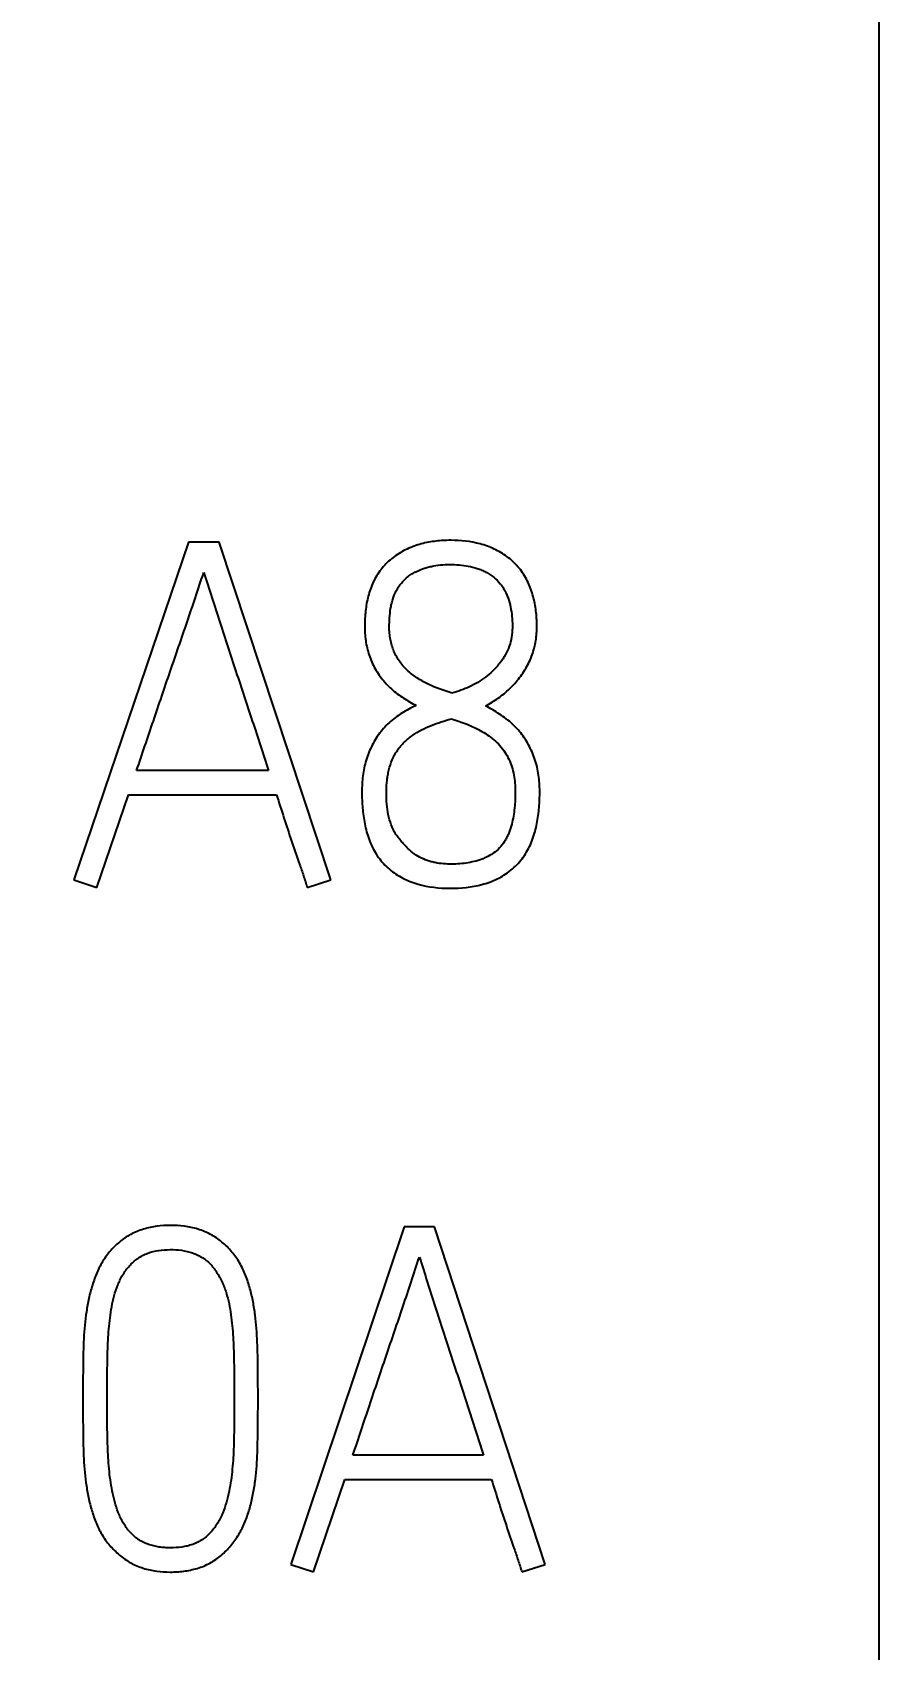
# Model space of a CAD drawing. Extents: x 0 to 420, y 0 to 297.
# Drawn here: x 153.78 to 157.73, y 170.03 to 177.59 of the extents above; entities that cross this region are included whole.
import ezdxf

# ---------------------------------------------------------------- set-up
doc = ezdxf.new("R2010")
doc.units = 0
doc.header["$LTSCALE"] = 23.1
for name, color, linetype in [('10000_FRONT', 7, 'CONTINUOUS'), ('10100_DIM_FRONT', 7, 'CONTINUOUS'), ('10500_FRONT_LABELING', 7, 'CONTINUOUS')]:
    doc.layers.add(name, color=color, linetype=linetype)
doc.styles.get("Standard").update_dxf_attribs({"font": 'txt', "width": 0.8})
doc.dimstyles.new('DIMSTYLE_1', dxfattribs={"dimtxt": 3.5, "dimasz": 3.5, "dimexe": 0.18, "dimexo": 0.0625, "dimgap": 0.09, "dimtad": 1, "dimtxsty": 'STANDARD', "dimcen": 0.09, "dimazin": 3, "dimtp": 0.05, "dimtm": 0.05, "dimtfac": 1, "dimtofl": 0, "dimtmove": 0, "dimatfit": 3, "dimtolj": 1})

# ---------------------------------------------------------------- blocks, each defined once
blk = doc.blocks.new('*D0')
at = {"layer": '10100_DIM_FRONT', "linetype": 'CONTINUOUS'}
for p, q in [((86.234459, 191.103546), (86.234459, 133.159676)), ((157.734459, 151.590953), (157.734459, 133.159676)), ((86.234459, 135.159676), (121.984459, 135.159676)), ((157.734459, 135.159676), (121.984459, 135.159676))]:
    blk.add_line(p, q, dxfattribs=at)
for points in [[(89.734459, 135.659676), (86.234459, 135.159676), (89.734459, 134.659676)], [(154.234459, 134.659676), (157.734459, 135.159676), (154.234459, 135.659676)]]:
    blk.add_solid(points, dxfattribs=at)
at = {"layer": '10100_DIM_FRONT', "linetype": 'CONTINUOUS', "width": 0.660714}
blk.add_text('71,5', height=3.5, dxfattribs=at).set_placement((118.540643, 136.034676))

msp = doc.modelspace()

# ---------------------------------------------------------------- linework, layer by layer
at = {"layer": '10000_FRONT', "color": 7, "linetype": 'CONTINUOUS'}
msp.add_line((157.7345, 236.1045), (157.7345, 146.1045), dxfattribs=at)
at = {"layer": '10500_FRONT_LABELING', "color": 7, "linetype": 'CONTINUOUS'}
for p, q in [((154.5064, 175.2068), (153.9707, 173.629)), ((154.6498, 175.2068), (154.5064, 175.2068)), ((155.1721, 173.629), (154.6498, 175.2068)), ((154.8807, 174.1394), (154.2643, 174.1394)), ((154.0783, 173.5935), (154.2262, 174.0262)), ((154.2262, 174.0262), (154.9188, 174.0262)), ((153.9707, 173.629), (154.0783, 173.5935)), ((155.0622, 173.5935), (155.1721, 173.629)), ((155.5155, 172.0068), (154.9851, 170.429)), ((155.6575, 172.0068), (155.5155, 172.0068)), ((156.1745, 170.429), (155.6575, 172.0068)), ((154.0131, 171.2145), (154.0131, 171.1901)), ((154.1263, 171.1901), (154.1263, 171.2145)), ((154.721, 171.2145), (154.721, 171.1901)), ((154.832, 171.1901), (154.832, 171.2145)), ((155.8861, 170.9394), (155.2758, 170.9394)), ((155.0916, 170.3935), (155.2381, 170.8262)), ((155.2381, 170.8262), (155.9238, 170.8262)), ((154.9851, 170.429), (155.0916, 170.3935)), ((156.0658, 170.3935), (156.1745, 170.429))]:
    msp.add_line(p, q, dxfattribs=at)
for points, knots in [([(155.896, 174.4412), (155.9167, 174.4521), (155.9364, 174.4643), (155.974, 174.4911), (155.9918, 174.5058), (156.017, 174.5299), (156.0252, 174.5383), (156.0407, 174.5557), (156.0481, 174.5646), (156.0691, 174.5922), (156.0816, 174.6116), (156.0979, 174.6424), (156.1029, 174.6531), (156.1119, 174.6745), (156.1199, 174.6962), (156.1256, 174.7185), (156.1303, 174.741), (156.132, 174.7524), (156.1345, 174.7755), (156.1353, 174.7871), (156.136, 174.8104), (156.136, 174.822), (156.135, 174.8567), (156.1329, 174.8797), (156.1257, 174.9252), (156.1207, 174.9478), (156.1069, 174.9926), (156.0983, 175.0141), (156.0818, 175.0447), (156.0758, 175.0547), (156.0625, 175.0739), (156.0553, 175.0832), (156.0325, 175.1096), (156.0155, 175.1252), (155.9873, 175.1461), (155.9775, 175.1526), (155.9574, 175.1645), (155.9472, 175.1699), (155.9261, 175.1798), (155.9154, 175.1842), (155.8934, 175.1922), (155.8822, 175.1957), (155.8259, 175.2109), (155.7799, 175.2156), (155.7215, 175.2156), (155.7098, 175.2154), (155.6866, 175.2141), (155.6751, 175.2131), (155.6407, 175.2091), (155.618, 175.2049), (155.5845, 175.1958), (155.5734, 175.1924), (155.5514, 175.1844), (155.5405, 175.1799), (155.5089, 175.1651), (155.4888, 175.1535), (155.4606, 175.1328), (155.4514, 175.1253), (155.4342, 175.1096), (155.418, 175.093), (155.4037, 175.0748), (155.3904, 175.0558), (155.3843, 175.0458), (155.3676, 175.0148), (155.3589, 174.9932), (155.3454, 174.9487), (155.3405, 174.9256), (155.3338, 174.8797), (155.332, 174.8566), (155.3308, 174.8104), (155.3313, 174.7873), (155.3347, 174.7524), (155.3363, 174.7408), (155.3406, 174.7179), (155.3432, 174.7066), (155.3528, 174.6733), (155.3614, 174.6517), (155.377, 174.6202), (155.3827, 174.61), (155.395, 174.5904), (155.4016, 174.581), (155.4158, 174.5627), (155.4233, 174.5539), (155.4392, 174.5369), (155.4475, 174.5286), (155.4734, 174.5052), (155.4921, 174.4916), (155.5305, 174.4661), (155.5503, 174.4541), (155.571, 174.4434)], [0, 0, 0, 0, 0.03125, 0.03125, 0.0625, 0.0625, 0.078125, 0.078125, 0.09375, 0.09375, 0.125, 0.125, 0.140625, 0.140625, 0.15625, 0.171875, 0.171875, 0.1875, 0.1875, 0.203125, 0.203125, 0.21875, 0.21875, 0.25, 0.25, 0.28125, 0.28125, 0.3125, 0.3125, 0.328125, 0.328125, 0.34375, 0.34375, 0.375, 0.375, 0.390625, 0.390625, 0.40625, 0.40625, 0.421875, 0.421875, 0.4375, 0.4375, 0.5, 0.5, 0.515625, 0.515625, 0.53125, 0.53125, 0.5625, 0.5625, 0.578125, 0.578125, 0.59375, 0.59375, 0.625, 0.625, 0.640625, 0.640625, 0.65625, 0.671875, 0.671875, 0.6875, 0.6875, 0.71875, 0.71875, 0.75, 0.75, 0.78125, 0.78125, 0.8125, 0.8125, 0.828125, 0.828125, 0.84375, 0.84375, 0.875, 0.875, 0.890625, 0.890625, 0.90625, 0.90625, 0.921875, 0.921875, 0.9375, 0.9375, 0.96875, 0.96875, 1, 1, 1, 1]), ([(155.4455, 174.8095), (155.4461, 174.8386), (155.4476, 174.8676), (155.4535, 174.9033), (155.4548, 174.9105), (155.4581, 174.9247), (155.4599, 174.9318), (155.4663, 174.9527), (155.4716, 174.9662), (155.485, 174.992), (155.4931, 175.0044), (155.5116, 175.0268), (155.522, 175.0369), (155.5393, 175.0502), (155.5454, 175.0544), (155.5578, 175.0621), (155.5642, 175.0656), (155.5836, 175.0754), (155.5971, 175.0808), (155.618, 175.0875), (155.625, 175.0895), (155.6392, 175.093), (155.6605, 175.0976), (155.682, 175.1002), (155.7109, 175.1023), (155.7254, 175.1026), (155.7546, 175.1022), (155.7691, 175.1014), (155.8121, 175.0968), (155.8403, 175.0908), (155.8744, 175.0779), (155.8812, 175.075), (155.8944, 175.0688), (155.9009, 175.0654), (155.9197, 175.0544), (155.9316, 175.0459), (155.9536, 175.0263), (155.9632, 175.0155), (155.976, 174.9979), (155.9799, 174.9918), (155.9872, 174.9791), (155.9905, 174.9725), (155.9995, 174.9525), (156.0041, 174.9388), (156.0116, 174.9107), (156.0145, 174.8964), (156.0212, 174.8532), (156.0226, 174.8244), (156.0203, 174.7812), (156.0187, 174.7668), (156.0128, 174.7379), (156.0086, 174.724), (155.9978, 174.6971), (155.9912, 174.6842), (155.9798, 174.6654), (155.9758, 174.6592), (155.9674, 174.6474), (155.9629, 174.6416), (155.9492, 174.6248), (155.9393, 174.6142), (155.9183, 174.5941), (155.9071, 174.5846), (155.8722, 174.5582), (155.8473, 174.5435), (155.7949, 174.5189), (155.7673, 174.5088), (155.7391, 174.5011)], [0, 0, 0, 0, 0.0625, 0.0625, 0.078125, 0.078125, 0.09375, 0.09375, 0.125, 0.125, 0.15625, 0.15625, 0.1875, 0.1875, 0.203125, 0.203125, 0.21875, 0.21875, 0.25, 0.25, 0.265625, 0.265625, 0.28125, 0.3125, 0.3125, 0.34375, 0.34375, 0.375, 0.375, 0.4375, 0.4375, 0.453125, 0.453125, 0.46875, 0.46875, 0.5, 0.5, 0.53125, 0.53125, 0.546875, 0.546875, 0.5625, 0.5625, 0.59375, 0.59375, 0.625, 0.625, 0.6875, 0.6875, 0.71875, 0.71875, 0.75, 0.75, 0.78125, 0.78125, 0.796875, 0.796875, 0.8125, 0.8125, 0.84375, 0.84375, 0.875, 0.875, 0.9375, 0.9375, 1, 1, 1, 1]), ([(154.2643, 174.1394), (154.2903, 174.2165), (154.3164, 174.2937), (154.3686, 174.4479), (154.3948, 174.525), (154.4475, 174.6791), (154.4742, 174.756), (154.5136, 174.8717), (154.5266, 174.9103), (154.5523, 174.9875), (154.5652, 175.0261), (154.5781, 175.0647)], [0, 0, 0, 0, 0.25, 0.25, 0.5, 0.5, 0.75, 0.75, 0.875, 0.875, 1, 1, 1, 1]), ([(154.5781, 175.0647), (154.5909, 175.0263), (154.6033, 174.9876), (154.6281, 174.9104), (154.6405, 174.8718), (154.6782, 174.756), (154.7035, 174.6789), (154.7543, 174.5248), (154.7799, 174.4479), (154.8308, 174.2938), (154.8559, 174.2166), (154.8807, 174.1394)], [0, 0, 0, 0, 0.125, 0.125, 0.25, 0.25, 0.5, 0.5, 0.75, 0.75, 1, 1, 1, 1]), ([(155.7391, 174.5011), (155.7022, 174.5122), (155.6659, 174.525), (155.6137, 174.5499), (155.5968, 174.5591), (155.5645, 174.5797), (155.5491, 174.591), (155.5276, 174.6103), (155.5207, 174.6171), (155.5078, 174.6314), (155.4957, 174.6463), (155.4853, 174.6624), (155.4759, 174.6792), (155.4716, 174.688), (155.4605, 174.7146), (155.455, 174.733), (155.4495, 174.7613), (155.4481, 174.771), (155.4461, 174.7902), (155.4456, 174.7999), (155.4455, 174.8095)], [0, 0, 0, 0, 0.25, 0.25, 0.375, 0.375, 0.5, 0.5, 0.5625, 0.5625, 0.625, 0.6875, 0.6875, 0.75, 0.75, 0.875, 0.875, 0.9375, 0.9375, 1, 1, 1, 1]), ([(155.571, 174.4434), (155.5479, 174.433), (155.526, 174.421), (155.4838, 174.3944), (155.4635, 174.3798), (155.4356, 174.3541), (155.4268, 174.3449), (155.4102, 174.326), (155.4025, 174.3162), (155.3808, 174.2857), (155.3685, 174.264), (155.3527, 174.2296), (155.3479, 174.2178), (155.3393, 174.1941), (155.3356, 174.1822), (155.3262, 174.1458), (155.3222, 174.121), (155.3189, 174.0832), (155.3183, 174.0706), (155.3177, 174.0455), (155.3177, 174.033), (155.3183, 173.9955), (155.3198, 173.9706), (155.3255, 173.9211), (155.3295, 173.8964), (155.3381, 173.8597), (155.3415, 173.8474), (155.3491, 173.8232), (155.3535, 173.8114), (155.3633, 173.7882), (155.3688, 173.7768), (155.381, 173.7548), (155.3879, 173.744), (155.4101, 173.7131), (155.427, 173.6946), (155.4559, 173.6702), (155.4661, 173.6626), (155.4874, 173.6486), (155.4983, 173.6422), (155.5207, 173.6307), (155.5323, 173.6255), (155.5559, 173.6163), (155.568, 173.6122), (155.6288, 173.5946), (155.6788, 173.5892), (155.7803, 173.5888), (155.8303, 173.5936), (155.8913, 173.61), (155.9035, 173.6138), (155.9274, 173.6226), (155.939, 173.6275), (155.9617, 173.6385), (155.9727, 173.6446), (155.9942, 173.658), (156.0047, 173.6654), (156.0344, 173.6892), (156.0519, 173.7072), (156.0747, 173.7373), (156.0818, 173.748), (156.0947, 173.7698), (156.1005, 173.7811), (156.1108, 173.8041), (156.1154, 173.8159), (156.1235, 173.8399), (156.1271, 173.8522), (156.1363, 173.889), (156.1406, 173.9137), (156.1468, 173.9635), (156.1485, 173.9886), (156.1494, 174.0264), (156.1494, 174.0391), (156.1489, 174.0644), (156.1483, 174.077), (156.1452, 174.1146), (156.1414, 174.1393), (156.132, 174.1759), (156.1282, 174.188), (156.1196, 174.212), (156.1148, 174.2236), (156.1042, 174.2465), (156.0985, 174.2576), (156.086, 174.2793), (156.0723, 174.3003), (156.0565, 174.3201), (156.0397, 174.3392), (156.0309, 174.3484), (156.0034, 174.3743), (155.9831, 174.3893), (155.9407, 174.417), (155.9188, 174.4299), (155.896, 174.4412)], [0, 0, 0, 0, 0.03125, 0.03125, 0.0625, 0.0625, 0.078125, 0.078125, 0.09375, 0.09375, 0.125, 0.125, 0.140625, 0.140625, 0.15625, 0.15625, 0.1875, 0.1875, 0.203125, 0.203125, 0.21875, 0.21875, 0.25, 0.25, 0.28125, 0.28125, 0.296875, 0.296875, 0.3125, 0.3125, 0.328125, 0.328125, 0.34375, 0.34375, 0.375, 0.375, 0.390625, 0.390625, 0.40625, 0.40625, 0.421875, 0.421875, 0.4375, 0.4375, 0.5, 0.5, 0.5625, 0.5625, 0.578125, 0.578125, 0.59375, 0.59375, 0.609375, 0.609375, 0.625, 0.625, 0.65625, 0.65625, 0.671875, 0.671875, 0.6875, 0.6875, 0.703125, 0.703125, 0.71875, 0.71875, 0.75, 0.75, 0.78125, 0.78125, 0.796875, 0.796875, 0.8125, 0.8125, 0.84375, 0.84375, 0.859375, 0.859375, 0.875, 0.875, 0.890625, 0.890625, 0.90625, 0.921875, 0.921875, 0.9375, 0.9375, 0.96875, 0.96875, 1, 1, 1, 1]), ([(155.5329, 173.7754), (155.5211, 173.7871), (155.5099, 173.7992), (155.494, 173.818), (155.4889, 173.8244), (155.4793, 173.8378), (155.4748, 173.8447), (155.4667, 173.8591), (155.463, 173.8667), (155.4563, 173.882), (155.4534, 173.8897), (155.4457, 173.9132), (155.4418, 173.9292), (155.436, 173.9617), (155.4343, 173.9783), (155.4323, 174.0114), (155.4319, 174.0279), (155.4324, 174.0609), (155.4333, 174.0774), (155.4362, 174.1021), (155.4373, 174.1103), (155.4403, 174.1267), (155.442, 174.1349), (155.4481, 174.1591), (155.4533, 174.1748), (155.4631, 174.1976), (155.4668, 174.2051), (155.4748, 174.2198), (155.4792, 174.2269), (155.4933, 174.2475), (155.5039, 174.2601), (155.5276, 174.2833), (155.5407, 174.2939), (155.5816, 174.3224), (155.611, 174.3374), (155.6728, 174.3627), (155.7047, 174.3726), (155.7369, 174.3812)], [0, 0, 0, 0, 0.0625, 0.0625, 0.09375, 0.09375, 0.125, 0.125, 0.15625, 0.15625, 0.1875, 0.1875, 0.25, 0.25, 0.3125, 0.3125, 0.375, 0.375, 0.4375, 0.4375, 0.46875, 0.46875, 0.5, 0.5, 0.5625, 0.5625, 0.59375, 0.59375, 0.625, 0.625, 0.6875, 0.6875, 0.75, 0.75, 0.875, 0.875, 1, 1, 1, 1]), ([(155.7369, 174.3812), (155.7616, 174.3737), (155.786, 174.3655), (155.8337, 174.3462), (155.8569, 174.3353), (155.8905, 174.3159), (155.9014, 174.3088), (155.9225, 174.2938), (155.9326, 174.2858), (155.9517, 174.2686), (155.9607, 174.2593), (155.9774, 174.2393), (155.9849, 174.2288), (155.9982, 174.2068), (156.004, 174.1954), (156.0141, 174.1717), (156.0184, 174.1593), (156.0287, 174.122), (156.0323, 174.0965), (156.0347, 174.058), (156.035, 174.045), (156.035, 174.0192), (156.0347, 174.0063), (156.0324, 173.9678), (156.0295, 173.9422), (156.0223, 173.9042), (156.0195, 173.8916), (156.0124, 173.8666), (156.006, 173.8484), (155.9977, 173.8309), (155.9917, 173.8194), (155.9884, 173.8137), (155.978, 173.7973), (155.9701, 173.7871), (155.9523, 173.7685), (155.9422, 173.76), (155.9209, 173.7453), (155.9097, 173.7389), (155.892, 173.7306), (155.886, 173.7281), (155.8739, 173.7234), (155.8556, 173.7171), (155.8369, 173.7126), (155.799, 173.7052), (155.7729, 173.7027), (155.7344, 173.702), (155.7215, 173.7022), (155.696, 173.7037), (155.6832, 173.7051), (155.6642, 173.7083), (155.6578, 173.7095), (155.6452, 173.7125), (155.6388, 173.7142), (155.6202, 173.7201), (155.6081, 173.7248), (155.5848, 173.7361), (155.5735, 173.7426), (155.5521, 173.7577), (155.5421, 173.7661), (155.5329, 173.7754)], [0, 0, 0, 0, 0.0625, 0.0625, 0.125, 0.125, 0.15625, 0.15625, 0.1875, 0.1875, 0.21875, 0.21875, 0.25, 0.25, 0.28125, 0.28125, 0.3125, 0.3125, 0.375, 0.375, 0.40625, 0.40625, 0.4375, 0.4375, 0.5, 0.5, 0.53125, 0.53125, 0.5625, 0.578125, 0.578125, 0.59375, 0.59375, 0.625, 0.625, 0.65625, 0.65625, 0.6875, 0.6875, 0.703125, 0.703125, 0.71875, 0.75, 0.75, 0.8125, 0.8125, 0.84375, 0.84375, 0.875, 0.875, 0.890625, 0.890625, 0.90625, 0.90625, 0.9375, 0.9375, 0.96875, 0.96875, 1, 1, 1, 1]), ([(154.9188, 174.0262), (154.9301, 173.9899), (154.9416, 173.9537), (154.965, 173.8814), (154.9769, 173.8453), (155.0012, 173.7733), (155.0135, 173.7374), (155.0325, 173.6836), (155.0387, 173.6657), (155.0507, 173.6297), (155.0566, 173.6116), (155.0622, 173.5935)], [0, 0, 0, 0, 0.25, 0.25, 0.5, 0.5, 0.75, 0.75, 0.875, 0.875, 1, 1, 1, 1]), ([(154.832, 171.2145), (154.832, 171.2568), (154.8317, 171.2991), (154.8308, 171.3836), (154.8303, 171.4259), (154.8269, 171.5103), (154.8237, 171.5523), (154.8159, 171.6152), (154.8127, 171.6361), (154.8048, 171.6778), (154.8, 171.6986), (154.7883, 171.74), (154.7816, 171.7604), (154.7658, 171.8001), (154.7566, 171.8195), (154.7403, 171.8474), (154.7344, 171.8565), (154.722, 171.874), (154.7155, 171.8825), (154.6949, 171.907), (154.6799, 171.9221), (154.655, 171.9427), (154.6463, 171.9492), (154.6284, 171.9612), (154.6193, 171.9667), (154.591, 171.9817), (154.5712, 171.9897), (154.5402, 171.9991), (154.5297, 172.0018), (154.5087, 172.0062), (154.4981, 172.008), (154.4663, 172.0122), (154.445, 172.0134), (154.4021, 172.0134), (154.3804, 172.0122), (154.338, 172.0065), (154.3171, 172.0022), (154.2863, 171.9928), (154.2761, 171.9892), (154.2561, 171.981), (154.2269, 171.9674), (154.2003, 171.9494), (154.1754, 171.9288), (154.1674, 171.9215), (154.1523, 171.9062), (154.1451, 171.8983), (154.1314, 171.8819), (154.1248, 171.8734), (154.1125, 171.8558), (154.1066, 171.8467), (154.0903, 171.8189), (154.0813, 171.7996), (154.0655, 171.76), (154.0588, 171.7398), (154.0499, 171.709), (154.0472, 171.6986), (154.0421, 171.6778), (154.0398, 171.6674), (154.0336, 171.6361), (154.0302, 171.6152), (154.0217, 171.5523), (154.0183, 171.5103), (154.0147, 171.4259), (154.0143, 171.3837), (154.0133, 171.2991), (154.0131, 171.2568), (154.0131, 171.2145)], [0, 0, 0, 0, 0.0625, 0.0625, 0.125, 0.125, 0.1875, 0.1875, 0.21875, 0.21875, 0.25, 0.25, 0.28125, 0.28125, 0.3125, 0.3125, 0.328125, 0.328125, 0.34375, 0.34375, 0.375, 0.375, 0.390625, 0.390625, 0.40625, 0.40625, 0.4375, 0.4375, 0.453125, 0.453125, 0.46875, 0.46875, 0.5, 0.5, 0.53125, 0.53125, 0.5625, 0.5625, 0.578125, 0.578125, 0.59375, 0.625, 0.625, 0.640625, 0.640625, 0.65625, 0.65625, 0.671875, 0.671875, 0.6875, 0.6875, 0.71875, 0.71875, 0.75, 0.75, 0.765625, 0.765625, 0.78125, 0.78125, 0.8125, 0.8125, 0.875, 0.875, 0.9375, 0.9375, 1, 1, 1, 1]), ([(154.1263, 171.2145), (154.1263, 171.2495), (154.1265, 171.2845), (154.1273, 171.3545), (154.1277, 171.3895), (154.1293, 171.442), (154.13, 171.4594), (154.1319, 171.4944), (154.1331, 171.5118), (154.1361, 171.5467), (154.1378, 171.5642), (154.1421, 171.599), (154.1447, 171.6164), (154.1511, 171.6507), (154.1549, 171.6676), (154.1641, 171.7011), (154.1693, 171.7177), (154.179, 171.742), (154.1825, 171.7501), (154.1902, 171.7659), (154.1944, 171.7738), (154.2082, 171.7965), (154.2186, 171.8108), (154.2363, 171.8306), (154.2426, 171.837), (154.2557, 171.8489), (154.2626, 171.8544), (154.2769, 171.8645), (154.2844, 171.869), (154.3001, 171.8771), (154.3083, 171.8807), (154.3335, 171.8897), (154.3506, 171.8937), (154.3856, 171.899), (154.4035, 171.9002), (154.4389, 171.9003), (154.4564, 171.8994), (154.4826, 171.8958), (154.4913, 171.8942), (154.5085, 171.8903), (154.5172, 171.8878), (154.5425, 171.8792), (154.5586, 171.8716), (154.581, 171.857), (154.5882, 171.8516), (154.6017, 171.84), (154.608, 171.8338), (154.6197, 171.8205), (154.6252, 171.8135), (154.6356, 171.799), (154.6406, 171.7916), (154.6544, 171.7689), (154.6623, 171.7531), (154.6726, 171.7287), (154.6757, 171.7204), (154.6815, 171.7036), (154.6842, 171.6951), (154.6916, 171.6695), (154.6957, 171.6524), (154.7023, 171.6179), (154.7049, 171.6006), (154.7093, 171.5658), (154.711, 171.5484), (154.714, 171.5135), (154.7153, 171.496), (154.7172, 171.4609), (154.7179, 171.4433), (154.7195, 171.3906), (154.72, 171.3554), (154.7208, 171.2849), (154.721, 171.2497), (154.721, 171.2145)], [0, 0, 0, 0, 0.0625, 0.0625, 0.125, 0.125, 0.15625, 0.15625, 0.1875, 0.1875, 0.21875, 0.21875, 0.25, 0.25, 0.28125, 0.28125, 0.3125, 0.3125, 0.328125, 0.328125, 0.34375, 0.34375, 0.375, 0.375, 0.390625, 0.390625, 0.40625, 0.40625, 0.421875, 0.421875, 0.4375, 0.4375, 0.46875, 0.46875, 0.5, 0.5, 0.53125, 0.53125, 0.546875, 0.546875, 0.5625, 0.5625, 0.59375, 0.59375, 0.609375, 0.609375, 0.625, 0.625, 0.640625, 0.640625, 0.65625, 0.65625, 0.6875, 0.6875, 0.703125, 0.703125, 0.71875, 0.71875, 0.75, 0.75, 0.78125, 0.78125, 0.8125, 0.8125, 0.84375, 0.84375, 0.875, 0.875, 0.9375, 0.9375, 1, 1, 1, 1]), ([(155.2758, 170.9394), (155.3015, 171.0165), (155.3273, 171.0937), (155.379, 171.2479), (155.4049, 171.325), (155.4572, 171.4791), (155.4836, 171.556), (155.5226, 171.6717), (155.5355, 171.7103), (155.561, 171.7875), (155.5736, 171.8261), (155.5865, 171.8647)], [0, 0, 0, 0, 0.25, 0.25, 0.5, 0.5, 0.75, 0.75, 0.875, 0.875, 1, 1, 1, 1]), ([(155.5865, 171.8647), (155.5992, 171.8263), (155.6114, 171.7876), (155.6359, 171.7104), (155.6483, 171.6718), (155.6856, 171.556), (155.7106, 171.4789), (155.7609, 171.3248), (155.7863, 171.2479), (155.8366, 171.0937), (155.8615, 171.0166), (155.8861, 170.9394)], [0, 0, 0, 0, 0.125, 0.125, 0.25, 0.25, 0.5, 0.5, 0.75, 0.75, 1, 1, 1, 1]), ([(154.0131, 171.1901), (154.0131, 171.148), (154.0133, 171.1059), (154.0143, 171.0217), (154.0147, 170.9796), (154.0183, 170.8957), (154.0218, 170.8538), (154.0302, 170.7913), (154.0336, 170.7705), (154.0419, 170.7291), (154.0469, 170.7084), (154.0588, 170.6673), (154.0655, 170.6469), (154.0812, 170.6074), (154.0904, 170.5881), (154.1068, 170.5604), (154.1128, 170.5514), (154.1253, 170.5341), (154.1319, 170.5257), (154.1458, 170.5096), (154.1531, 170.5019), (154.1682, 170.4869), (154.176, 170.4797), (154.1923, 170.4659), (154.2008, 170.4592), (154.2184, 170.4469), (154.2274, 170.4412), (154.2553, 170.4258), (154.275, 170.4177), (154.3162, 170.405), (154.337, 170.4006), (154.3791, 170.3948), (154.4004, 170.3935), (154.4325, 170.3934), (154.4433, 170.3937), (154.4646, 170.395), (154.4752, 170.396), (154.5067, 170.4001), (154.5274, 170.4044), (154.5579, 170.4137), (154.568, 170.4173), (154.588, 170.4255), (154.5977, 170.4301), (154.6258, 170.4454), (154.6432, 170.4575), (154.6677, 170.4783), (154.6756, 170.4856), (154.6907, 170.5008), (154.6979, 170.5087), (154.7116, 170.5251), (154.7181, 170.5335), (154.7305, 170.5509), (154.7364, 170.5599), (154.7529, 170.5876), (154.7622, 170.6067), (154.7784, 170.6459), (154.7854, 170.6659), (154.7975, 170.7066), (154.8027, 170.7275), (154.8112, 170.7691), (154.8146, 170.79), (154.8232, 170.8528), (154.8267, 170.8948), (154.8303, 170.9791), (154.8307, 171.0213), (154.8317, 171.1057), (154.832, 171.1479), (154.832, 171.1901)], [0, 0, 0, 0, 0.0625, 0.0625, 0.125, 0.125, 0.1875, 0.1875, 0.21875, 0.21875, 0.25, 0.25, 0.28125, 0.28125, 0.3125, 0.3125, 0.328125, 0.328125, 0.34375, 0.34375, 0.359375, 0.359375, 0.375, 0.375, 0.390625, 0.390625, 0.40625, 0.40625, 0.4375, 0.4375, 0.46875, 0.46875, 0.5, 0.5, 0.515625, 0.515625, 0.53125, 0.53125, 0.5625, 0.5625, 0.578125, 0.578125, 0.59375, 0.59375, 0.625, 0.625, 0.640625, 0.640625, 0.65625, 0.65625, 0.671875, 0.671875, 0.6875, 0.6875, 0.71875, 0.71875, 0.75, 0.75, 0.78125, 0.78125, 0.8125, 0.8125, 0.875, 0.875, 0.9375, 0.9375, 1, 1, 1, 1]), ([(154.721, 171.1901), (154.721, 171.1551), (154.7208, 171.1201), (154.72, 171.0501), (154.7195, 171.015), (154.7178, 170.9626), (154.717, 170.9451), (154.7148, 170.9101), (154.7134, 170.8927), (154.7084, 170.8403), (154.7039, 170.8054), (154.6932, 170.754), (154.689, 170.7369), (154.6793, 170.7032), (154.6737, 170.6866), (154.6606, 170.6543), (154.653, 170.6386), (154.6394, 170.6161), (154.6345, 170.6088), (154.6241, 170.5945), (154.6186, 170.5876), (154.607, 170.5744), (154.6008, 170.5682), (154.5877, 170.5565), (154.5806, 170.551), (154.5587, 170.536), (154.5431, 170.5282), (154.5181, 170.5195), (154.5096, 170.517), (154.4924, 170.5129), (154.4665, 170.5081), (154.4402, 170.5066), (154.4138, 170.5066), (154.4049, 170.5069), (154.3874, 170.5081), (154.3787, 170.509), (154.3528, 170.5127), (154.3358, 170.5166), (154.3109, 170.5253), (154.3026, 170.5287), (154.2867, 170.5366), (154.2791, 170.541), (154.2646, 170.5509), (154.2577, 170.5563), (154.2444, 170.568), (154.2381, 170.5744), (154.2265, 170.5876), (154.2211, 170.5944), (154.2108, 170.6087), (154.206, 170.616), (154.197, 170.6312), (154.1928, 170.639), (154.1852, 170.655), (154.1818, 170.663), (154.1723, 170.6875), (154.167, 170.7042), (154.1577, 170.738), (154.1536, 170.755), (154.1432, 170.8068), (154.1388, 170.8415), (154.1337, 170.8936), (154.1324, 170.911), (154.1302, 170.9458), (154.1295, 170.9633), (154.1278, 171.0156), (154.1273, 171.0505), (154.1265, 171.1203), (154.1263, 171.1552), (154.1263, 171.1901)], [0, 0, 0, 0, 0.0625, 0.0625, 0.125, 0.125, 0.15625, 0.15625, 0.1875, 0.1875, 0.25, 0.25, 0.28125, 0.28125, 0.3125, 0.3125, 0.34375, 0.34375, 0.359375, 0.359375, 0.375, 0.375, 0.390625, 0.390625, 0.40625, 0.40625, 0.4375, 0.4375, 0.453125, 0.453125, 0.46875, 0.5, 0.5, 0.515625, 0.515625, 0.53125, 0.53125, 0.5625, 0.5625, 0.578125, 0.578125, 0.59375, 0.59375, 0.609375, 0.609375, 0.625, 0.625, 0.640625, 0.640625, 0.65625, 0.65625, 0.671875, 0.671875, 0.6875, 0.6875, 0.71875, 0.71875, 0.75, 0.75, 0.8125, 0.8125, 0.84375, 0.84375, 0.875, 0.875, 0.9375, 0.9375, 1, 1, 1, 1]), ([(155.9238, 170.8262), (155.935, 170.7899), (155.9464, 170.7537), (155.9695, 170.6814), (155.9814, 170.6454), (156.0053, 170.5733), (156.0175, 170.5374), (156.0363, 170.4836), (156.0425, 170.4657), (156.0544, 170.4297), (156.0602, 170.4116), (156.0658, 170.3935)], [0, 0, 0, 0, 0.25, 0.25, 0.5, 0.5, 0.75, 0.75, 0.875, 0.875, 1, 1, 1, 1])]:
    msp.add_open_spline(points, degree=3, knots=knots, dxfattribs=at)

# ---------------------------------------------------------------- dimensions: what is measured, and where the dimension line sits
at = {"layer": '10100_DIM_FRONT', "linetype": 'CONTINUOUS'}
dim = msp.add_linear_dim(base=(157.7345, 135.1597), p1=(86.2345, 191.1035), p2=(157.7345, 151.591), text='71,5', dimstyle='DIMSTYLE_1', dxfattribs=at)
dim.commit()
dim.dimension.update_dxf_attribs({"geometry": '*D0', "text_midpoint": (123.1656, 137.7847), "dimtype": 160})

doc.saveas('drawing.dxf')
